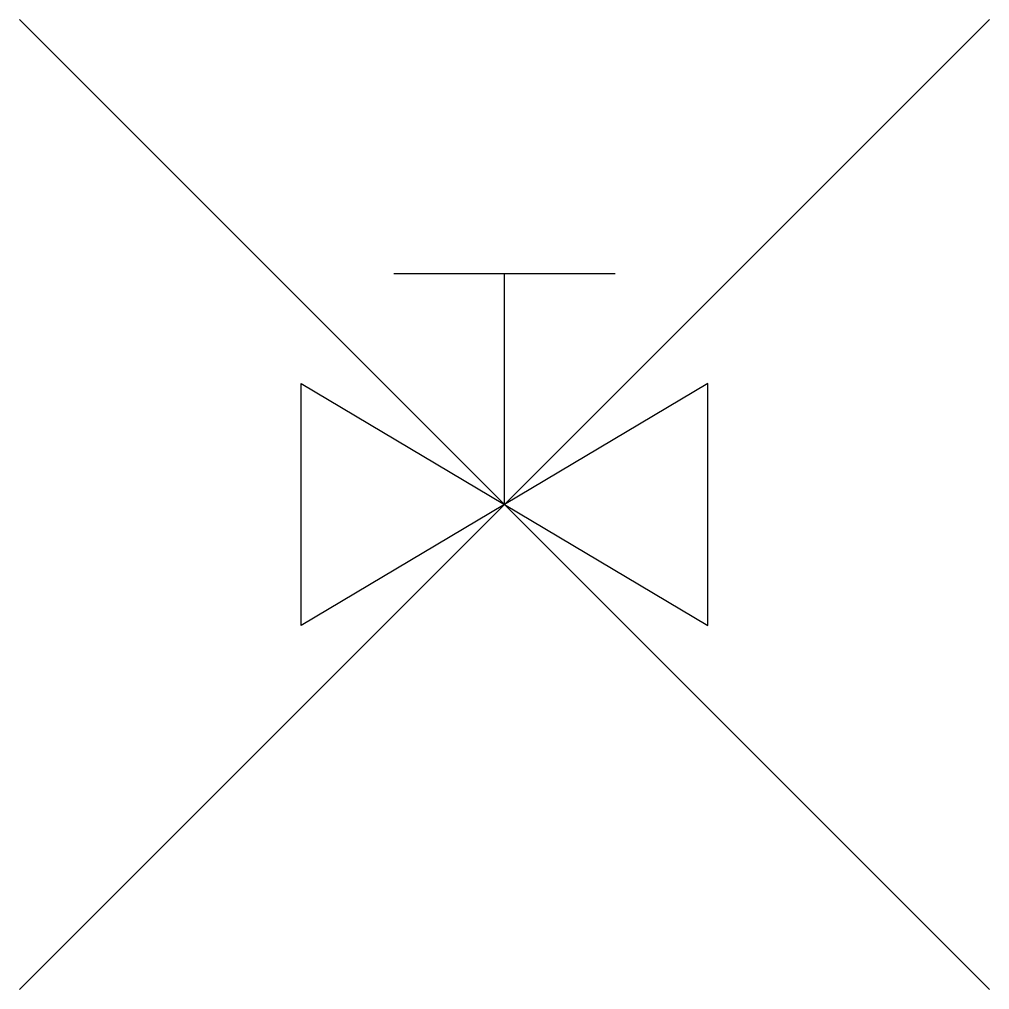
# Model space of a CAD drawing. Extents: x -5.5 to 5.5, y -5.5 to 5.5.
import ezdxf

# ---------------------------------------------------------------- set-up
doc = ezdxf.new("R2010")
doc.units = 0

msp = doc.modelspace()

# ---------------------------------------------------------------- linework, layer by layer
for p, q in [((-1.254, 2.619), (1.254, 2.619)), ((0, 0), (0, 2.619)), ((2.304, 1.373), (-2.304, -1.373)), ((-2.304, 1.373), (2.304, -1.373)), ((-2.304, -1.373), (-2.304, 1.373)), ((2.304, -1.373), (2.304, 1.373))]:
    msp.add_line(p, q)
for points in [[(5.5, 5.5), (-5.5, -5.5)], [(-5.5, 5.5), (5.5, -5.5)]]:
    msp.add_lwpolyline(points)

doc.saveas('drawing.dxf')
